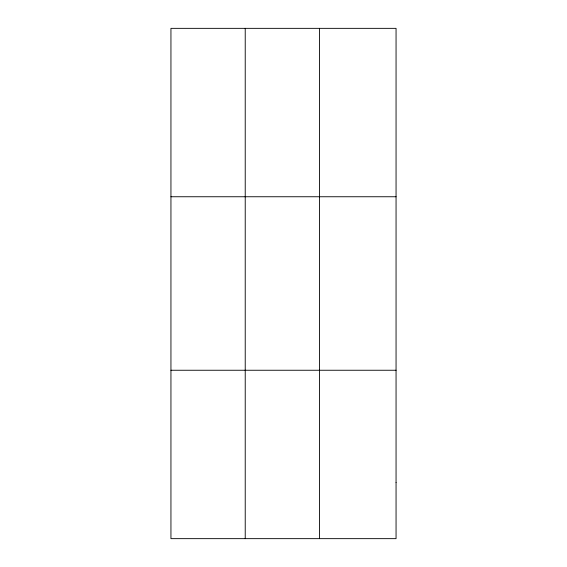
<?xml version="1.0" encoding="UTF-8"?>
<svg xmlns="http://www.w3.org/2000/svg" width="567" height="567" viewBox="0 0 567 567"><rect width="100%" height="100%" fill="white"/><g stroke="black" fill="none" stroke-linecap="round" stroke-linejoin="round"><path stroke-width="0.85" d="M245.227 538.65L245.227 28.35M319.519 538.65L319.519 28.35M170.943 196.749L396.057 196.749M170.943 370.251L396.057 370.251M396.057 482.517L396.057 538.65L170.943 538.65L170.943 28.35L396.057 28.35L396.057 482.517"/></g></svg>
